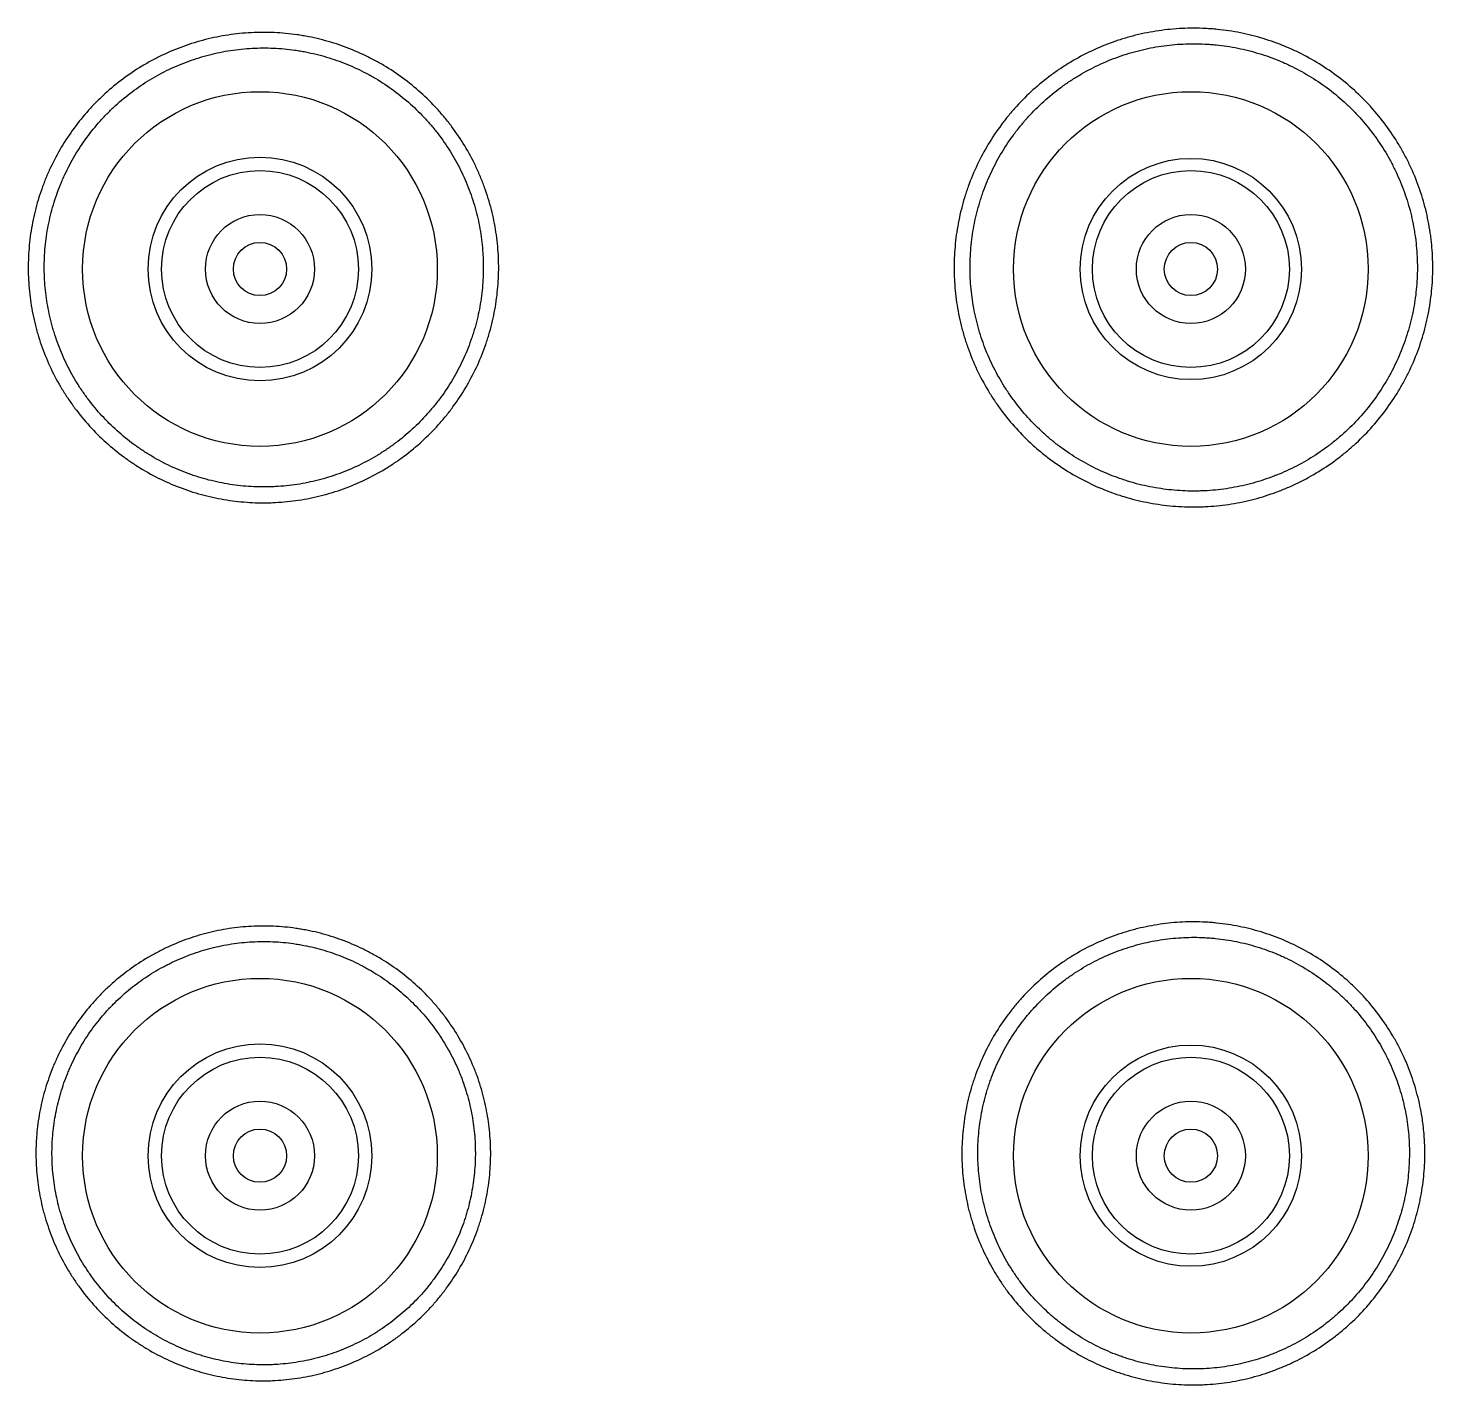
# Model space of a CAD drawing. Extents: x 60870 to 61464, y -29263 to -28843.
# Drawn here: x 61017.68 to 61049.37, y -29164.56 to -29133.95 of the extents above; entities that cross this region are included whole.
import ezdxf

# ---------------------------------------------------------------- set-up
doc = ezdxf.new("R2010")
doc.units = 0
doc.header["$LTSCALE"] = 7
doc.header["$MEASUREMENT"] = 0
doc.layers.add('08_ALL_FEATURES', color=7, linetype='CONTINUOUS')

msp = doc.modelspace()

# ---------------------------------------------------------------- linework, layer by layer
at = {"layer": '08_ALL_FEATURES', "color": 7, "linetype": 'Continuous'}
for centre, radius in [((61022.915, -29139.388), 4), ((61043.914, -29139.388), 4), ((61022.915, -29139.388), 2.523), ((61022.915, -29139.388), 2.221), ((61043.914, -29139.388), 2.495), ((61043.914, -29139.388), 2.221), ((61022.915, -29139.388), 1.23), ((61043.914, -29139.388), 1.23), ((61022.915, -29139.388), 0.6), ((61043.914, -29139.388), 0.6), ((61022.915, -29159.387), 4), ((61043.914, -29159.387), 4), ((61022.915, -29159.387), 2.523), ((61043.914, -29159.387), 2.495), ((61022.915, -29159.387), 2.221), ((61043.914, -29159.387), 2.221), ((61022.915, -29159.387), 1.23), ((61043.914, -29159.387), 1.23), ((61022.915, -29159.387), 0.6), ((61043.914, -29159.387), 0.6)]:
    msp.add_circle(centre, radius, dxfattribs=at)
for points, knots in [([(61049.313, -29138.568), (61049.32, -29138.612), (61049.326, -29138.656), (61049.336, -29138.745), (61049.351, -29138.877), (61049.36, -29139.009), (61049.373, -29139.274), (61049.373, -29139.625), (61049.338, -29139.976), (61049.299, -29140.239), (61049.283, -29140.326), (61049.257, -29140.457), (61049.248, -29140.501), (61049.228, -29140.587), (61049.218, -29140.63), (61049.164, -29140.845), (61049.061, -29141.182), (61048.926, -29141.507), (61048.813, -29141.746), (61048.773, -29141.825), (61048.71, -29141.942), (61048.689, -29141.981), (61048.645, -29142.058), (61048.623, -29142.097), (61048.508, -29142.288), (61048.409, -29142.435), (61048.199, -29142.717), (61047.976, -29142.989), (61047.726, -29143.238), (61047.562, -29143.387), (61047.529, -29143.416), (61047.461, -29143.474), (61047.427, -29143.503), (61047.324, -29143.588), (61047.254, -29143.642), (61047.041, -29143.8), (61046.748, -29143.995), (61046.437, -29144.161), (61046.198, -29144.274), (61046.117, -29144.31), (61045.994, -29144.361), (61045.953, -29144.377), (61045.87, -29144.409), (61045.828, -29144.425), (61045.619, -29144.5), (61045.45, -29144.551), (61045.108, -29144.636), (61044.935, -29144.67), (61044.587, -29144.722), (61044.412, -29144.739), (61044.19, -29144.75), (61044.146, -29144.751), (61044.056, -29144.753), (61044.012, -29144.754), (61043.879, -29144.754), (61043.79, -29144.752), (61043.526, -29144.738), (61043.175, -29144.704), (61042.83, -29144.635), (61042.573, -29144.571), (61042.488, -29144.547), (61042.36, -29144.508), (61042.318, -29144.495), (61042.233, -29144.467), (61042.191, -29144.452), (61041.982, -29144.377), (61041.819, -29144.31), (61041.501, -29144.159), (61041.346, -29144.076), (61041.044, -29143.895), (61040.897, -29143.797), (61040.718, -29143.664), (61040.683, -29143.637), (61040.613, -29143.583), (61040.509, -29143.499), (61040.408, -29143.413), (61040.212, -29143.235), (61039.964, -29142.986), (61039.74, -29142.714), (61039.582, -29142.5), (61039.531, -29142.428), (61039.457, -29142.317), (61039.432, -29142.279), (61039.385, -29142.204), (61039.362, -29142.166), (61039.248, -29141.976), (61039.081, -29141.664), (61038.946, -29141.338), (61038.857, -29141.088), (61038.829, -29141.003), (61038.79, -29140.876), (61038.778, -29140.833), (61038.754, -29140.747), (61038.743, -29140.704), (61038.689, -29140.489), (61038.621, -29140.141), (61038.587, -29139.789), (61038.576, -29139.566), (61038.575, -29139.522), (61038.573, -29139.433), (61038.571, -29139.299), (61038.575, -29139.167), (61038.588, -29138.903), (61038.624, -29138.552), (61038.693, -29138.207), (61038.758, -29137.95), (61038.781, -29137.864), (61038.82, -29137.737), (61038.834, -29137.694), (61038.862, -29137.61), (61038.877, -29137.568), (61038.952, -29137.359), (61039.087, -29137.034), (61039.254, -29136.724), (61039.435, -29136.422), (61039.534, -29136.275), (61039.667, -29136.096), (61039.694, -29136.061), (61039.748, -29135.991), (61039.832, -29135.887), (61039.919, -29135.787), (61040.096, -29135.591), (61040.346, -29135.343), (61040.618, -29135.12), (61040.796, -29134.988), (61040.832, -29134.962), (61040.905, -29134.911), (61040.942, -29134.886), (61041.053, -29134.812), (61041.128, -29134.765), (61041.356, -29134.629), (61041.667, -29134.463), (61041.992, -29134.329), (61042.241, -29134.24), (61042.325, -29134.212), (61042.453, -29134.174), (61042.495, -29134.162), (61042.581, -29134.138), (61042.624, -29134.127), (61042.84, -29134.073), (61043.014, -29134.039), (61043.362, -29133.988), (61043.537, -29133.971), (61043.889, -29133.954), (61044.065, -29133.954), (61044.286, -29133.965), (61044.331, -29133.968), (61044.42, -29133.974), (61044.464, -29133.978), (61044.597, -29133.991), (61044.685, -29134.002), (61044.947, -29134.042), (61045.292, -29134.111), (61045.629, -29134.213), (61045.878, -29134.303), (61045.961, -29134.335), (61046.084, -29134.386), (61046.124, -29134.403), (61046.206, -29134.44), (61046.246, -29134.458), (61046.447, -29134.553), (61046.603, -29134.637), (61046.904, -29134.818), (61047.05, -29134.916), (61047.333, -29135.126), (61047.47, -29135.238), (61047.634, -29135.387), (61047.667, -29135.418), (61047.731, -29135.479), (61047.826, -29135.573), (61047.918, -29135.669), (61048.095, -29135.865), (61048.318, -29136.138), (61048.514, -29136.431), (61048.65, -29136.658), (61048.694, -29136.735), (61048.756, -29136.853), (61048.777, -29136.893), (61048.817, -29136.972), (61048.836, -29137.012), (61048.931, -29137.213), (61049.065, -29137.539), (61049.167, -29137.876), (61049.253, -29138.218), (61049.287, -29138.392), (61049.313, -29138.568)], [0, 0, 0, 0, 0.003906, 0.003906, 0.007813, 0.015625, 0.015625, 0.03125, 0.046875, 0.046875, 0.054688, 0.054688, 0.058594, 0.058594, 0.0625, 0.0625, 0.078125, 0.09375, 0.09375, 0.101563, 0.101563, 0.105469, 0.105469, 0.109375, 0.109375, 0.125, 0.125, 0.140625, 0.15625, 0.15625, 0.160156, 0.160156, 0.164063, 0.164063, 0.171875, 0.171875, 0.1875, 0.203125, 0.203125, 0.210938, 0.210938, 0.214844, 0.214844, 0.21875, 0.21875, 0.234375, 0.234375, 0.25, 0.25, 0.265625, 0.265625, 0.269531, 0.269531, 0.273438, 0.273438, 0.28125, 0.28125, 0.296875, 0.3125, 0.3125, 0.320313, 0.320313, 0.324219, 0.324219, 0.328125, 0.328125, 0.34375, 0.34375, 0.359375, 0.359375, 0.375, 0.375, 0.378906, 0.378906, 0.382813, 0.390625, 0.390625, 0.40625, 0.421875, 0.421875, 0.429688, 0.429688, 0.433594, 0.433594, 0.4375, 0.4375, 0.453125, 0.46875, 0.46875, 0.476563, 0.476563, 0.480469, 0.480469, 0.484375, 0.484375, 0.5, 0.515625, 0.515625, 0.519531, 0.519531, 0.523438, 0.53125, 0.53125, 0.546875, 0.5625, 0.5625, 0.570313, 0.570313, 0.574219, 0.574219, 0.578125, 0.578125, 0.59375, 0.609375, 0.609375, 0.625, 0.625, 0.628906, 0.628906, 0.632813, 0.640625, 0.640625, 0.65625, 0.671875, 0.671875, 0.675781, 0.675781, 0.679688, 0.679688, 0.6875, 0.6875, 0.703125, 0.71875, 0.71875, 0.726563, 0.726563, 0.730469, 0.730469, 0.734375, 0.734375, 0.75, 0.75, 0.765625, 0.765625, 0.78125, 0.78125, 0.785156, 0.785156, 0.789063, 0.789063, 0.796875, 0.796875, 0.8125, 0.828125, 0.828125, 0.835938, 0.835938, 0.839844, 0.839844, 0.84375, 0.84375, 0.859375, 0.859375, 0.875, 0.875, 0.890625, 0.890625, 0.894531, 0.894531, 0.898438, 0.90625, 0.90625, 0.921875, 0.9375, 0.9375, 0.945313, 0.945313, 0.949219, 0.949219, 0.953125, 0.953125, 0.96875, 0.984375, 0.984375, 1, 1, 1, 1]), ([(61022.197, -29134.11), (61022.37, -29134.084), (61022.543, -29134.066), (61022.889, -29134.048), (61023.235, -29134.047), (61023.58, -29134.079), (61023.795, -29134.11), (61023.838, -29134.117), (61023.924, -29134.132), (61023.967, -29134.14), (61024.096, -29134.165), (61024.181, -29134.184), (61024.435, -29134.246), (61024.766, -29134.346), (61025.086, -29134.477), (61025.322, -29134.587), (61025.399, -29134.626), (61025.515, -29134.687), (61025.553, -29134.708), (61025.63, -29134.75), (61025.668, -29134.772), (61025.855, -29134.884), (61026, -29134.98), (61026.279, -29135.185), (61026.547, -29135.404), (61026.793, -29135.648), (61026.94, -29135.809), (61026.969, -29135.841), (61027.027, -29135.908), (61027.055, -29135.941), (61027.139, -29136.042), (61027.193, -29136.11), (61027.348, -29136.319), (61027.542, -29136.606), (61027.706, -29136.911), (61027.818, -29137.145), (61027.854, -29137.225), (61027.921, -29137.386), (61027.953, -29137.468), (61028.042, -29137.714), (61028.093, -29137.88), (61028.179, -29138.215), (61028.213, -29138.384), (61028.265, -29138.727), (61028.283, -29138.899), (61028.294, -29139.117), (61028.296, -29139.161), (61028.299, -29139.249), (61028.301, -29139.38), (61028.298, -29139.51), (61028.286, -29139.77), (61028.253, -29140.114), (61028.187, -29140.454), (61028.125, -29140.707), (61028.102, -29140.791), (61028.065, -29140.917), (61028.052, -29140.959), (61028.024, -29141.042), (61028.01, -29141.083), (61027.938, -29141.289), (61027.806, -29141.609), (61027.644, -29141.915), (61027.468, -29142.212), (61027.372, -29142.358), (61027.242, -29142.534), (61027.216, -29142.569), (61027.162, -29142.638), (61027.081, -29142.74), (61026.996, -29142.839), (61026.822, -29143.032), (61026.579, -29143.278), (61026.312, -29143.499), (61026.103, -29143.655), (61026.032, -29143.706), (61025.887, -29143.804), (61025.813, -29143.851), (61025.59, -29143.986), (61025.284, -29144.151), (61024.964, -29144.285), (61024.718, -29144.374), (61024.636, -29144.401), (61024.468, -29144.453), (61024.384, -29144.476), (61024.13, -29144.541), (61023.789, -29144.61), (61023.443, -29144.645), (61023.224, -29144.656), (61023.18, -29144.658), (61023.093, -29144.66), (61022.962, -29144.662), (61022.832, -29144.66), (61022.572, -29144.647), (61022.228, -29144.614), (61021.888, -29144.548), (61021.635, -29144.485), (61021.551, -29144.462), (61021.383, -29144.412), (61021.3, -29144.385), (61021.054, -29144.297), (61020.734, -29144.166), (61020.428, -29144.004), (61020.205, -29143.871), (61020.131, -29143.825), (61020.023, -29143.752), (61019.987, -29143.728), (61019.915, -29143.678), (61019.879, -29143.652), (61019.703, -29143.522), (61019.569, -29143.412), (61019.311, -29143.18), (61019.066, -29142.937), (61018.845, -29142.67), (61018.715, -29142.495), (61018.689, -29142.46), (61018.639, -29142.388), (61018.614, -29142.352), (61018.541, -29142.243), (61018.494, -29142.17), (61018.359, -29141.947), (61018.195, -29141.642), (61018.062, -29141.323), (61017.973, -29141.078), (61017.946, -29140.995), (61017.908, -29140.87), (61017.895, -29140.828), (61017.872, -29140.744), (61017.86, -29140.702), (61017.807, -29140.49), (61017.772, -29140.32), (61017.721, -29139.978), (61017.703, -29139.806), (61017.685, -29139.46), (61017.685, -29139.287), (61017.697, -29139.025), (61017.703, -29138.938), (61017.719, -29138.764), (61017.73, -29138.677), (61017.767, -29138.42), (61017.834, -29138.08), (61017.933, -29137.749), (61018.02, -29137.503), (61018.051, -29137.422), (61018.101, -29137.301), (61018.118, -29137.261), (61018.153, -29137.18), (61018.172, -29137.141), (61018.264, -29136.943), (61018.427, -29136.637), (61018.618, -29136.349), (61018.823, -29136.07), (61018.933, -29135.936), (61019.079, -29135.773), (61019.109, -29135.741), (61019.169, -29135.677), (61019.26, -29135.583), (61019.354, -29135.493), (61019.547, -29135.318), (61019.813, -29135.098), (61020.1, -29134.905), (61020.324, -29134.77), (61020.399, -29134.727), (61020.515, -29134.664), (61020.554, -29134.644), (61020.632, -29134.604), (61020.671, -29134.585), (61020.867, -29134.491), (61021.187, -29134.358), (61021.517, -29134.256), (61021.853, -29134.171), (61022.023, -29134.136), (61022.197, -29134.11)], [0, 0, 0, 0, 0.015625, 0.015625, 0.03125, 0.046875, 0.046875, 0.050781, 0.050781, 0.054688, 0.054688, 0.0625, 0.0625, 0.078125, 0.09375, 0.09375, 0.101562, 0.101562, 0.105469, 0.105469, 0.109375, 0.109375, 0.125, 0.125, 0.140625, 0.15625, 0.15625, 0.160156, 0.160156, 0.164062, 0.164062, 0.171875, 0.171875, 0.1875, 0.203125, 0.203125, 0.210937, 0.210937, 0.21875, 0.21875, 0.234375, 0.234375, 0.25, 0.25, 0.265625, 0.265625, 0.269531, 0.269531, 0.273438, 0.28125, 0.28125, 0.296875, 0.3125, 0.3125, 0.320313, 0.320313, 0.324219, 0.324219, 0.328125, 0.328125, 0.34375, 0.359375, 0.359375, 0.375, 0.375, 0.378906, 0.378906, 0.382813, 0.390625, 0.390625, 0.40625, 0.421875, 0.421875, 0.429688, 0.429688, 0.4375, 0.4375, 0.453125, 0.46875, 0.46875, 0.476563, 0.476563, 0.484375, 0.484375, 0.5, 0.515625, 0.515625, 0.519531, 0.519531, 0.523438, 0.53125, 0.53125, 0.546875, 0.5625, 0.5625, 0.570313, 0.570313, 0.578125, 0.578125, 0.59375, 0.609375, 0.609375, 0.617188, 0.617188, 0.621094, 0.621094, 0.625, 0.625, 0.640625, 0.640625, 0.65625, 0.671875, 0.671875, 0.675781, 0.675781, 0.679688, 0.679688, 0.6875, 0.6875, 0.703125, 0.71875, 0.71875, 0.726563, 0.726563, 0.730469, 0.730469, 0.734375, 0.734375, 0.75, 0.75, 0.765625, 0.765625, 0.78125, 0.78125, 0.789063, 0.789063, 0.796875, 0.796875, 0.8125, 0.828125, 0.828125, 0.835937, 0.835937, 0.839844, 0.839844, 0.84375, 0.84375, 0.859375, 0.875, 0.875, 0.890625, 0.890625, 0.894531, 0.894531, 0.898437, 0.90625, 0.90625, 0.921875, 0.9375, 0.9375, 0.945312, 0.945312, 0.949219, 0.949219, 0.953125, 0.953125, 0.96875, 0.984375, 0.984375, 1, 1, 1, 1]), ([(61048.969, -29138.618), (61048.945, -29138.453), (61048.912, -29138.291), (61048.833, -29137.971), (61048.738, -29137.656), (61048.612, -29137.351), (61048.524, -29137.164), (61048.506, -29137.127), (61048.468, -29137.052), (61048.449, -29137.015), (61048.391, -29136.905), (61048.35, -29136.833), (61048.223, -29136.62), (61048.04, -29136.347), (61047.832, -29136.092), (61047.666, -29135.909), (61047.581, -29135.819), (61047.492, -29135.731), (61047.431, -29135.674), (61047.401, -29135.645), (61047.247, -29135.506), (61047.12, -29135.401), (61046.856, -29135.205), (61046.719, -29135.113), (61046.437, -29134.944), (61046.292, -29134.866), (61046.104, -29134.777), (61046.067, -29134.759), (61045.991, -29134.725), (61045.876, -29134.676), (61045.76, -29134.631), (61045.527, -29134.548), (61045.213, -29134.452), (61044.89, -29134.387), (61044.645, -29134.35), (61044.563, -29134.34), (61044.439, -29134.328), (61044.398, -29134.324), (61044.315, -29134.318), (61044.273, -29134.315), (61044.066, -29134.305), (61043.901, -29134.305), (61043.573, -29134.32), (61043.409, -29134.336), (61043.084, -29134.384), (61042.922, -29134.416), (61042.72, -29134.466), (61042.679, -29134.476), (61042.599, -29134.498), (61042.48, -29134.533), (61042.362, -29134.572), (61042.129, -29134.655), (61041.825, -29134.78), (61041.535, -29134.935), (61041.322, -29135.062), (61041.251, -29135.106), (61041.148, -29135.175), (61041.113, -29135.198), (61041.045, -29135.246), (61041.012, -29135.27), (61040.845, -29135.393), (61040.59, -29135.602), (61040.357, -29135.834), (61040.191, -29136.017), (61040.137, -29136.079), (61040.032, -29136.207), (61039.981, -29136.272), (61039.831, -29136.472), (61039.739, -29136.61), (61039.569, -29136.892), (61039.414, -29137.182), (61039.287, -29137.486), (61039.217, -29137.68), (61039.203, -29137.72), (61039.177, -29137.798), (61039.164, -29137.838), (61039.128, -29137.958), (61039.106, -29138.037), (61039.045, -29138.278), (61038.98, -29138.601), (61038.947, -29138.928), (61038.935, -29139.175), (61038.932, -29139.257), (61038.932, -29139.382), (61038.932, -29139.423), (61038.934, -29139.506), (61038.936, -29139.548), (61038.946, -29139.756), (61038.978, -29140.085), (61039.042, -29140.41), (61039.092, -29140.611), (61039.102, -29140.651), (61039.124, -29140.731), (61039.136, -29140.771), (61039.172, -29140.891), (61039.198, -29140.97), (61039.281, -29141.204), (61039.407, -29141.509), (61039.563, -29141.8), (61039.669, -29141.978), (61039.691, -29142.013), (61039.735, -29142.083), (61039.758, -29142.118), (61039.827, -29142.222), (61039.875, -29142.29), (61040.023, -29142.489), (61040.232, -29142.744), (61040.464, -29142.976), (61040.647, -29143.143), (61040.741, -29143.224), (61040.838, -29143.301), (61040.904, -29143.353), (61040.937, -29143.378), (61041.104, -29143.502), (61041.241, -29143.593), (61041.523, -29143.763), (61041.668, -29143.84), (61041.965, -29143.981), (61042.118, -29144.044), (61042.313, -29144.114), (61042.352, -29144.128), (61042.431, -29144.154), (61042.471, -29144.167), (61042.59, -29144.203), (61042.67, -29144.225), (61042.91, -29144.285), (61043.233, -29144.349), (61043.56, -29144.382), (61043.807, -29144.394), (61043.89, -29144.396), (61044.014, -29144.397), (61044.056, -29144.396), (61044.139, -29144.394), (61044.181, -29144.393), (61044.388, -29144.382), (61044.552, -29144.366), (61044.877, -29144.318), (61045.039, -29144.286), (61045.358, -29144.207), (61045.516, -29144.159), (61045.712, -29144.089), (61045.751, -29144.075), (61045.828, -29144.045), (61045.944, -29143.999), (61046.057, -29143.948), (61046.281, -29143.843), (61046.571, -29143.688), (61046.845, -29143.505), (61047.044, -29143.358), (61047.11, -29143.307), (61047.206, -29143.228), (61047.238, -29143.201), (61047.301, -29143.147), (61047.332, -29143.12), (61047.486, -29142.981), (61047.719, -29142.748), (61047.927, -29142.494), (61048.124, -29142.23), (61048.216, -29142.092), (61048.323, -29141.914), (61048.344, -29141.878), (61048.385, -29141.806), (61048.445, -29141.697), (61048.501, -29141.586), (61048.607, -29141.363), (61048.733, -29141.06), (61048.829, -29140.745), (61048.88, -29140.544), (61048.889, -29140.504), (61048.908, -29140.423), (61048.916, -29140.382), (61048.941, -29140.26), (61048.955, -29140.178), (61048.992, -29139.932), (61049.024, -29139.605), (61049.025, -29139.277), (61049.009, -29138.948), (61048.993, -29138.783), (61048.969, -29138.618)], [0, 0, 0, 0, 0.015625, 0.015625, 0.03125, 0.046875, 0.046875, 0.050781, 0.050781, 0.054688, 0.054688, 0.0625, 0.0625, 0.078125, 0.09375, 0.09375, 0.101563, 0.105469, 0.105469, 0.109375, 0.109375, 0.125, 0.125, 0.140625, 0.140625, 0.15625, 0.15625, 0.160156, 0.160156, 0.164063, 0.171875, 0.171875, 0.1875, 0.203125, 0.203125, 0.210938, 0.210938, 0.214844, 0.214844, 0.21875, 0.21875, 0.234375, 0.234375, 0.25, 0.25, 0.265625, 0.265625, 0.269531, 0.269531, 0.273438, 0.28125, 0.28125, 0.296875, 0.3125, 0.3125, 0.320313, 0.320313, 0.324219, 0.324219, 0.328125, 0.328125, 0.34375, 0.359375, 0.359375, 0.367188, 0.367188, 0.375, 0.375, 0.390625, 0.390625, 0.40625, 0.421875, 0.421875, 0.425781, 0.425781, 0.429688, 0.429688, 0.4375, 0.4375, 0.453125, 0.46875, 0.46875, 0.476563, 0.476563, 0.480469, 0.480469, 0.484375, 0.484375, 0.5, 0.515625, 0.515625, 0.519531, 0.519531, 0.523438, 0.523438, 0.53125, 0.53125, 0.546875, 0.5625, 0.5625, 0.566406, 0.566406, 0.570313, 0.570313, 0.578125, 0.578125, 0.59375, 0.609375, 0.609375, 0.617188, 0.621094, 0.621094, 0.625, 0.625, 0.640625, 0.640625, 0.65625, 0.65625, 0.671875, 0.671875, 0.675781, 0.675781, 0.679688, 0.679688, 0.6875, 0.6875, 0.703125, 0.71875, 0.71875, 0.726563, 0.726563, 0.730469, 0.730469, 0.734375, 0.734375, 0.75, 0.75, 0.765625, 0.765625, 0.78125, 0.78125, 0.785156, 0.785156, 0.789063, 0.796875, 0.796875, 0.8125, 0.828125, 0.828125, 0.835938, 0.835938, 0.839844, 0.839844, 0.84375, 0.84375, 0.859375, 0.875, 0.875, 0.890625, 0.890625, 0.894531, 0.894531, 0.898438, 0.90625, 0.90625, 0.921875, 0.9375, 0.9375, 0.941406, 0.941406, 0.945313, 0.945313, 0.953125, 0.953125, 0.96875, 0.984375, 0.984375, 1, 1, 1, 1]), ([(61022.252, -29134.458), (61022.09, -29134.482), (61021.931, -29134.515), (61021.617, -29134.595), (61021.463, -29134.643), (61021.159, -29134.754), (61021.009, -29134.816), (61020.788, -29134.922), (61020.715, -29134.96), (61020.571, -29135.037), (61020.501, -29135.078), (61020.293, -29135.204), (61020.025, -29135.385), (61019.777, -29135.591), (61019.598, -29135.755), (61019.51, -29135.839), (61019.425, -29135.927), (61019.369, -29135.986), (61019.342, -29136.017), (61019.205, -29136.168), (61019.103, -29136.294), (61018.912, -29136.555), (61018.735, -29136.824), (61018.583, -29137.11), (61018.497, -29137.294), (61018.48, -29137.332), (61018.448, -29137.406), (61018.432, -29137.444), (61018.386, -29137.557), (61018.357, -29137.633), (61018.276, -29137.862), (61018.184, -29138.172), (61018.123, -29138.489), (61018.088, -29138.729), (61018.078, -29138.81), (61018.063, -29138.972), (61018.058, -29139.054), (61018.047, -29139.298), (61018.048, -29139.46), (61018.065, -29139.782), (61018.082, -29139.943), (61018.131, -29140.262), (61018.163, -29140.421), (61018.214, -29140.618), (61018.224, -29140.658), (61018.246, -29140.736), (61018.281, -29140.853), (61018.32, -29140.969), (61018.403, -29141.197), (61018.528, -29141.494), (61018.681, -29141.779), (61018.807, -29141.987), (61018.851, -29142.055), (61018.92, -29142.157), (61018.943, -29142.19), (61018.99, -29142.257), (61019.014, -29142.29), (61019.136, -29142.452), (61019.343, -29142.701), (61019.572, -29142.928), (61019.812, -29143.144), (61019.938, -29143.247), (61020.103, -29143.368), (61020.136, -29143.391), (61020.203, -29143.438), (61020.304, -29143.506), (61020.407, -29143.571), (61020.616, -29143.695), (61020.901, -29143.845), (61021.2, -29143.968), (61021.391, -29144.035), (61021.43, -29144.048), (61021.507, -29144.073), (61021.546, -29144.086), (61021.664, -29144.121), (61021.743, -29144.142), (61021.979, -29144.2), (61022.296, -29144.261), (61022.617, -29144.292), (61022.86, -29144.302), (61022.941, -29144.304), (61023.063, -29144.304), (61023.103, -29144.303), (61023.185, -29144.301), (61023.226, -29144.299), (61023.43, -29144.288), (61023.753, -29144.254), (61024.071, -29144.19), (61024.268, -29144.139), (61024.308, -29144.129), (61024.386, -29144.106), (61024.425, -29144.095), (61024.542, -29144.059), (61024.62, -29144.033), (61024.849, -29143.949), (61025.147, -29143.824), (61025.432, -29143.669), (61025.64, -29143.543), (61025.709, -29143.499), (61025.844, -29143.407), (61025.911, -29143.36), (61026.105, -29143.214), (61026.354, -29143.007), (61026.581, -29142.778), (61026.742, -29142.597), (61026.821, -29142.505), (61026.897, -29142.409), (61026.947, -29142.345), (61026.972, -29142.312), (61027.092, -29142.147), (61027.181, -29142.012), (61027.346, -29141.734), (61027.496, -29141.449), (61027.619, -29141.149), (61027.686, -29140.957), (61027.699, -29140.919), (61027.724, -29140.841), (61027.737, -29140.802), (61027.772, -29140.685), (61027.793, -29140.606), (61027.85, -29140.37), (61027.912, -29140.053), (61027.942, -29139.732), (61027.952, -29139.489), (61027.954, -29139.408), (61027.953, -29139.286), (61027.953, -29139.245), (61027.95, -29139.163), (61027.948, -29139.122), (61027.937, -29138.919), (61027.921, -29138.758), (61027.871, -29138.439), (61027.839, -29138.281), (61027.759, -29137.968), (61027.711, -29137.813), (61027.628, -29137.584), (61027.598, -29137.507), (61027.535, -29137.357), (61027.501, -29137.283), (61027.396, -29137.064), (61027.243, -29136.78), (61027.062, -29136.513), (61026.916, -29136.318), (61026.866, -29136.254), (61026.788, -29136.16), (61026.761, -29136.129), (61026.708, -29136.067), (61026.681, -29136.037), (61026.543, -29135.887), (61026.313, -29135.66), (61026.063, -29135.456), (61025.802, -29135.265), (61025.667, -29135.176), (61025.491, -29135.072), (61025.456, -29135.051), (61025.385, -29135.011), (61025.277, -29134.953), (61025.169, -29134.899), (61024.949, -29134.796), (61024.65, -29134.675), (61024.34, -29134.582), (61024.104, -29134.524), (61024.025, -29134.507), (61023.904, -29134.483), (61023.864, -29134.476), (61023.784, -29134.463), (61023.743, -29134.456), (61023.542, -29134.428), (61023.22, -29134.398), (61022.898, -29134.399), (61022.575, -29134.416), (61022.414, -29134.433), (61022.252, -29134.458)], [0, 0, 0, 0, 0.015625, 0.015625, 0.03125, 0.03125, 0.046875, 0.046875, 0.054688, 0.054688, 0.0625, 0.0625, 0.078125, 0.09375, 0.09375, 0.101563, 0.105469, 0.105469, 0.109375, 0.109375, 0.125, 0.125, 0.140625, 0.15625, 0.15625, 0.160156, 0.160156, 0.164063, 0.164063, 0.171875, 0.171875, 0.1875, 0.203125, 0.203125, 0.210938, 0.210938, 0.21875, 0.21875, 0.234375, 0.234375, 0.25, 0.25, 0.265625, 0.265625, 0.269531, 0.269531, 0.273438, 0.28125, 0.28125, 0.296875, 0.3125, 0.3125, 0.320313, 0.320313, 0.324219, 0.324219, 0.328125, 0.328125, 0.34375, 0.359375, 0.359375, 0.375, 0.375, 0.378906, 0.378906, 0.382813, 0.390625, 0.390625, 0.40625, 0.421875, 0.421875, 0.425781, 0.425781, 0.429688, 0.429688, 0.4375, 0.4375, 0.453125, 0.46875, 0.46875, 0.476563, 0.476563, 0.480469, 0.480469, 0.484375, 0.484375, 0.5, 0.515625, 0.515625, 0.519531, 0.519531, 0.523438, 0.523438, 0.53125, 0.53125, 0.546875, 0.5625, 0.5625, 0.570313, 0.570313, 0.578125, 0.578125, 0.59375, 0.609375, 0.609375, 0.617188, 0.621094, 0.621094, 0.625, 0.625, 0.640625, 0.640625, 0.65625, 0.671875, 0.671875, 0.675781, 0.675781, 0.679688, 0.679688, 0.6875, 0.6875, 0.703125, 0.71875, 0.71875, 0.726563, 0.726563, 0.730469, 0.730469, 0.734375, 0.734375, 0.75, 0.75, 0.765625, 0.765625, 0.78125, 0.78125, 0.789063, 0.789063, 0.796875, 0.796875, 0.8125, 0.828125, 0.828125, 0.835938, 0.835938, 0.839844, 0.839844, 0.84375, 0.84375, 0.859375, 0.875, 0.875, 0.890625, 0.890625, 0.894531, 0.894531, 0.898438, 0.90625, 0.90625, 0.921875, 0.9375, 0.9375, 0.945313, 0.945313, 0.949219, 0.949219, 0.953125, 0.953125, 0.96875, 0.984375, 0.984375, 1, 1, 1, 1]), ([(61022.217, -29154.266), (61022.301, -29154.253), (61022.385, -29154.242), (61022.552, -29154.225), (61022.636, -29154.219), (61022.887, -29154.205), (61023.221, -29154.204), (61023.554, -29154.235), (61023.762, -29154.265), (61023.804, -29154.272), (61023.887, -29154.286), (61023.929, -29154.293), (61024.054, -29154.318), (61024.136, -29154.336), (61024.381, -29154.396), (61024.701, -29154.492), (61025.011, -29154.618), (61025.238, -29154.725), (61025.314, -29154.762), (61025.425, -29154.821), (61025.462, -29154.841), (61025.536, -29154.883), (61025.573, -29154.904), (61025.755, -29155.012), (61025.895, -29155.105), (61026.164, -29155.303), (61026.423, -29155.514), (61026.662, -29155.75), (61026.804, -29155.905), (61026.832, -29155.937), (61026.887, -29156), (61026.915, -29156.033), (61026.996, -29156.13), (61027.048, -29156.196), (61027.199, -29156.398), (61027.385, -29156.676), (61027.544, -29156.97), (61027.653, -29157.197), (61027.688, -29157.273), (61027.736, -29157.39), (61027.752, -29157.429), (61027.783, -29157.508), (61027.798, -29157.548), (61027.87, -29157.746), (61027.919, -29157.906), (61028.002, -29158.23), (61028.035, -29158.394), (61028.086, -29158.725), (61028.103, -29158.892), (61028.114, -29159.102), (61028.116, -29159.145), (61028.118, -29159.229), (61028.121, -29159.356), (61028.118, -29159.482), (61028.107, -29159.733), (61028.075, -29160.066), (61028.012, -29160.394), (61027.951, -29160.639), (61027.929, -29160.72), (61027.893, -29160.842), (61027.881, -29160.882), (61027.854, -29160.963), (61027.841, -29161.003), (61027.771, -29161.201), (61027.644, -29161.511), (61027.488, -29161.807), (61027.317, -29162.095), (61027.224, -29162.235), (61027.099, -29162.405), (61027.074, -29162.439), (61027.022, -29162.506), (61026.943, -29162.605), (61026.861, -29162.701), (61026.694, -29162.887), (61026.458, -29163.125), (61026.201, -29163.338), (61025.999, -29163.49), (61025.93, -29163.539), (61025.79, -29163.633), (61025.719, -29163.679), (61025.503, -29163.81), (61025.207, -29163.969), (61024.898, -29164.099), (61024.661, -29164.185), (61024.581, -29164.212), (61024.419, -29164.262), (61024.338, -29164.285), (61024.093, -29164.347), (61023.763, -29164.414), (61023.428, -29164.448), (61023.217, -29164.459), (61023.174, -29164.461), (61023.09, -29164.464), (61022.963, -29164.465), (61022.838, -29164.463), (61022.587, -29164.451), (61022.254, -29164.42), (61021.925, -29164.356), (61021.68, -29164.295), (61021.599, -29164.273), (61021.437, -29164.224), (61021.357, -29164.198), (61021.119, -29164.114), (61020.809, -29163.987), (61020.514, -29163.83), (61020.298, -29163.702), (61020.227, -29163.657), (61020.121, -29163.588), (61020.087, -29163.564), (61020.017, -29163.516), (61019.983, -29163.491), (61019.813, -29163.365), (61019.682, -29163.259), (61019.434, -29163.035), (61019.197, -29162.8), (61018.983, -29162.542), (61018.857, -29162.373), (61018.832, -29162.339), (61018.783, -29162.27), (61018.759, -29162.235), (61018.688, -29162.13), (61018.643, -29162.059), (61018.513, -29161.843), (61018.354, -29161.548), (61018.225, -29161.24), (61018.139, -29161.004), (61018.113, -29160.924), (61018.075, -29160.803), (61018.064, -29160.763), (61018.041, -29160.681), (61018.03, -29160.64), (61017.978, -29160.435), (61017.944, -29160.271), (61017.894, -29159.94), (61017.877, -29159.774), (61017.86, -29159.44), (61017.859, -29159.272), (61017.869, -29159.062), (61017.871, -29159.02), (61017.877, -29158.935), (61017.88, -29158.893), (61017.892, -29158.767), (61017.903, -29158.683), (61017.939, -29158.434), (61018.003, -29158.106), (61018.099, -29157.786), (61018.183, -29157.549), (61018.212, -29157.47), (61018.26, -29157.353), (61018.277, -29157.314), (61018.311, -29157.236), (61018.329, -29157.198), (61018.418, -29157.007), (61018.575, -29156.711), (61018.76, -29156.432), (61018.958, -29156.163), (61019.064, -29156.033), (61019.205, -29155.876), (61019.234, -29155.844), (61019.292, -29155.783), (61019.38, -29155.692), (61019.471, -29155.605), (61019.656, -29155.435), (61019.914, -29155.222), (61020.191, -29155.035), (61020.407, -29154.905), (61020.48, -29154.863), (61020.592, -29154.803), (61020.629, -29154.783), (61020.705, -29154.745), (61020.742, -29154.726), (61020.932, -29154.635), (61021.241, -29154.506), (61021.561, -29154.408), (61021.885, -29154.325), (61022.05, -29154.291), (61022.217, -29154.266)], [0, 0, 0, 0, 0.007813, 0.007813, 0.015625, 0.015625, 0.03125, 0.046875, 0.046875, 0.050781, 0.050781, 0.054688, 0.054688, 0.0625, 0.0625, 0.078125, 0.09375, 0.09375, 0.101563, 0.101563, 0.105469, 0.105469, 0.109375, 0.109375, 0.125, 0.125, 0.140625, 0.15625, 0.15625, 0.160156, 0.160156, 0.164062, 0.164062, 0.171875, 0.171875, 0.1875, 0.203125, 0.203125, 0.210937, 0.210937, 0.214844, 0.214844, 0.21875, 0.21875, 0.234375, 0.234375, 0.25, 0.25, 0.265625, 0.265625, 0.269531, 0.269531, 0.273437, 0.28125, 0.28125, 0.296875, 0.3125, 0.3125, 0.320312, 0.320312, 0.324219, 0.324219, 0.328125, 0.328125, 0.34375, 0.359375, 0.359375, 0.375, 0.375, 0.378906, 0.378906, 0.382812, 0.390625, 0.390625, 0.40625, 0.421875, 0.421875, 0.429687, 0.429687, 0.4375, 0.4375, 0.453125, 0.46875, 0.46875, 0.476562, 0.476562, 0.484375, 0.484375, 0.5, 0.515625, 0.515625, 0.519531, 0.519531, 0.523437, 0.53125, 0.53125, 0.546875, 0.5625, 0.5625, 0.570312, 0.570312, 0.578125, 0.578125, 0.59375, 0.609375, 0.609375, 0.617187, 0.617187, 0.621094, 0.621094, 0.625, 0.625, 0.640625, 0.640625, 0.65625, 0.671875, 0.671875, 0.675781, 0.675781, 0.679687, 0.679687, 0.6875, 0.6875, 0.703125, 0.71875, 0.71875, 0.726562, 0.726562, 0.730469, 0.730469, 0.734375, 0.734375, 0.75, 0.75, 0.765625, 0.765625, 0.78125, 0.78125, 0.785156, 0.785156, 0.789062, 0.789062, 0.796875, 0.796875, 0.8125, 0.828125, 0.828125, 0.835937, 0.835937, 0.839844, 0.839844, 0.84375, 0.84375, 0.859375, 0.875, 0.875, 0.890625, 0.890625, 0.894531, 0.894531, 0.898437, 0.90625, 0.90625, 0.921875, 0.9375, 0.9375, 0.945312, 0.945312, 0.949219, 0.949219, 0.953125, 0.953125, 0.96875, 0.984375, 0.984375, 1, 1, 1, 1]), ([(61049.137, -29158.58), (61049.143, -29158.622), (61049.149, -29158.665), (61049.159, -29158.75), (61049.173, -29158.879), (61049.182, -29159.006), (61049.194, -29159.262), (61049.193, -29159.602), (61049.159, -29159.941), (61049.121, -29160.195), (61049.106, -29160.28), (61049.08, -29160.407), (61049.071, -29160.449), (61049.052, -29160.532), (61049.042, -29160.574), (61048.99, -29160.782), (61048.89, -29161.108), (61048.759, -29161.422), (61048.649, -29161.653), (61048.611, -29161.729), (61048.55, -29161.842), (61048.529, -29161.88), (61048.487, -29161.954), (61048.465, -29161.991), (61048.354, -29162.176), (61048.258, -29162.318), (61048.055, -29162.591), (61047.838, -29162.854), (61047.597, -29163.095), (61047.438, -29163.238), (61047.406, -29163.267), (61047.34, -29163.323), (61047.307, -29163.35), (61047.207, -29163.432), (61047.139, -29163.485), (61046.933, -29163.637), (61046.649, -29163.826), (61046.349, -29163.986), (61046.117, -29164.095), (61046.039, -29164.129), (61045.92, -29164.178), (61045.88, -29164.194), (61045.8, -29164.225), (61045.76, -29164.24), (61045.557, -29164.312), (61045.393, -29164.362), (61045.063, -29164.444), (61044.896, -29164.477), (61044.559, -29164.526), (61044.389, -29164.543), (61044.175, -29164.553), (61044.132, -29164.554), (61044.046, -29164.556), (61044.003, -29164.557), (61043.874, -29164.556), (61043.788, -29164.554), (61043.532, -29164.541), (61043.193, -29164.507), (61042.859, -29164.44), (61042.611, -29164.378), (61042.528, -29164.355), (61042.405, -29164.317), (61042.364, -29164.304), (61042.282, -29164.277), (61042.242, -29164.263), (61042.04, -29164.19), (61041.882, -29164.125), (61041.575, -29163.979), (61041.425, -29163.898), (61041.133, -29163.723), (61040.991, -29163.628), (61040.818, -29163.499), (61040.784, -29163.473), (61040.716, -29163.42), (61040.616, -29163.339), (61040.519, -29163.255), (61040.329, -29163.083), (61040.089, -29162.842), (61039.873, -29162.578), (61039.72, -29162.372), (61039.671, -29162.302), (61039.6, -29162.194), (61039.576, -29162.158), (61039.53, -29162.085), (61039.508, -29162.049), (61039.398, -29161.865), (61039.237, -29161.563), (61039.107, -29161.247), (61039.021, -29161.005), (61038.994, -29160.923), (61038.957, -29160.8), (61038.945, -29160.758), (61038.922, -29160.675), (61038.911, -29160.634), (61038.86, -29160.425), (61038.794, -29160.089), (61038.761, -29159.748), (61038.751, -29159.533), (61038.75, -29159.49), (61038.748, -29159.404), (61038.747, -29159.275), (61038.75, -29159.147), (61038.764, -29158.891), (61038.798, -29158.553), (61038.865, -29158.219), (61038.928, -29157.97), (61038.951, -29157.887), (61038.989, -29157.764), (61039.002, -29157.723), (61039.03, -29157.641), (61039.044, -29157.601), (61039.117, -29157.399), (61039.248, -29157.084), (61039.409, -29156.785), (61039.585, -29156.493), (61039.681, -29156.351), (61039.81, -29156.178), (61039.836, -29156.144), (61039.889, -29156.076), (61039.969, -29155.976), (61040.053, -29155.879), (61040.226, -29155.69), (61040.467, -29155.451), (61040.731, -29155.235), (61040.903, -29155.108), (61040.938, -29155.083), (61041.008, -29155.033), (61041.044, -29155.009), (61041.152, -29154.938), (61041.224, -29154.892), (61041.445, -29154.761), (61041.746, -29154.601), (61042.061, -29154.471), (61042.302, -29154.386), (61042.383, -29154.359), (61042.506, -29154.322), (61042.547, -29154.31), (61042.63, -29154.287), (61042.672, -29154.276), (61042.881, -29154.225), (61043.049, -29154.192), (61043.386, -29154.143), (61043.555, -29154.126), (61043.895, -29154.11), (61044.066, -29154.111), (61044.28, -29154.122), (61044.323, -29154.124), (61044.409, -29154.131), (61044.452, -29154.135), (61044.58, -29154.148), (61044.665, -29154.158), (61044.919, -29154.197), (61045.253, -29154.264), (61045.578, -29154.363), (61045.819, -29154.45), (61045.899, -29154.481), (61046.018, -29154.531), (61046.057, -29154.548), (61046.136, -29154.583), (61046.175, -29154.601), (61046.369, -29154.693), (61046.52, -29154.774), (61046.811, -29154.95), (61046.952, -29155.045), (61047.225, -29155.248), (61047.357, -29155.357), (61047.516, -29155.501), (61047.548, -29155.531), (61047.61, -29155.59), (61047.702, -29155.681), (61047.79, -29155.774), (61047.962, -29155.964), (61048.177, -29156.228), (61048.366, -29156.511), (61048.497, -29156.731), (61048.54, -29156.806), (61048.6, -29156.92), (61048.62, -29156.958), (61048.658, -29157.035), (61048.677, -29157.074), (61048.768, -29157.268), (61048.898, -29157.584), (61048.996, -29157.91), (61049.079, -29158.241), (61049.112, -29158.409), (61049.137, -29158.58)], [0, 0, 0, 0, 0.003906, 0.003906, 0.007812, 0.015625, 0.015625, 0.03125, 0.046875, 0.046875, 0.054687, 0.054687, 0.058594, 0.058594, 0.0625, 0.0625, 0.078125, 0.09375, 0.09375, 0.101562, 0.101562, 0.105469, 0.105469, 0.109375, 0.109375, 0.125, 0.125, 0.140625, 0.15625, 0.15625, 0.160156, 0.160156, 0.164062, 0.164062, 0.171875, 0.171875, 0.1875, 0.203125, 0.203125, 0.210937, 0.210937, 0.214844, 0.214844, 0.21875, 0.21875, 0.234375, 0.234375, 0.25, 0.25, 0.265625, 0.265625, 0.269531, 0.269531, 0.273437, 0.273437, 0.28125, 0.28125, 0.296875, 0.3125, 0.3125, 0.320312, 0.320312, 0.324219, 0.324219, 0.328125, 0.328125, 0.34375, 0.34375, 0.359375, 0.359375, 0.375, 0.375, 0.378906, 0.378906, 0.382812, 0.390625, 0.390625, 0.40625, 0.421875, 0.421875, 0.429687, 0.429687, 0.433594, 0.433594, 0.4375, 0.4375, 0.453125, 0.46875, 0.46875, 0.476562, 0.476562, 0.480469, 0.480469, 0.484375, 0.484375, 0.5, 0.515625, 0.515625, 0.519531, 0.519531, 0.523437, 0.53125, 0.53125, 0.546875, 0.5625, 0.5625, 0.570312, 0.570312, 0.574219, 0.574219, 0.578125, 0.578125, 0.59375, 0.609375, 0.609375, 0.625, 0.625, 0.628906, 0.628906, 0.632812, 0.640625, 0.640625, 0.65625, 0.671875, 0.671875, 0.675781, 0.675781, 0.679687, 0.679687, 0.6875, 0.6875, 0.703125, 0.71875, 0.71875, 0.726562, 0.726562, 0.730469, 0.730469, 0.734375, 0.734375, 0.75, 0.75, 0.765625, 0.765625, 0.78125, 0.78125, 0.785156, 0.785156, 0.789062, 0.789062, 0.796875, 0.796875, 0.8125, 0.828125, 0.828125, 0.835937, 0.835937, 0.839844, 0.839844, 0.84375, 0.84375, 0.859375, 0.859375, 0.875, 0.875, 0.890625, 0.890625, 0.894531, 0.894531, 0.898437, 0.90625, 0.90625, 0.921875, 0.9375, 0.9375, 0.945312, 0.945312, 0.949219, 0.949219, 0.953125, 0.953125, 0.96875, 0.984375, 0.984375, 1, 1, 1, 1]), ([(61022.273, -29154.611), (61022.117, -29154.635), (61021.964, -29154.667), (61021.662, -29154.744), (61021.364, -29154.836), (61021.077, -29154.957), (61020.9, -29155.042), (61020.865, -29155.059), (61020.795, -29155.095), (61020.76, -29155.113), (61020.656, -29155.169), (61020.588, -29155.208), (61020.388, -29155.33), (61020.13, -29155.505), (61019.89, -29155.703), (61019.717, -29155.861), (61019.633, -29155.942), (61019.551, -29156.027), (61019.497, -29156.084), (61019.47, -29156.113), (61019.339, -29156.26), (61019.241, -29156.381), (61019.056, -29156.632), (61018.885, -29156.892), (61018.739, -29157.168), (61018.656, -29157.346), (61018.64, -29157.381), (61018.608, -29157.454), (61018.593, -29157.49), (61018.548, -29157.599), (61018.52, -29157.672), (61018.443, -29157.893), (61018.354, -29158.192), (61018.294, -29158.497), (61018.261, -29158.729), (61018.252, -29158.807), (61018.241, -29158.924), (61018.238, -29158.964), (61018.232, -29159.042), (61018.23, -29159.081), (61018.221, -29159.278), (61018.222, -29159.434), (61018.239, -29159.745), (61018.255, -29159.899), (61018.302, -29160.207), (61018.333, -29160.36), (61018.382, -29160.551), (61018.392, -29160.589), (61018.414, -29160.665), (61018.447, -29160.778), (61018.484, -29160.889), (61018.564, -29161.109), (61018.685, -29161.396), (61018.833, -29161.67), (61018.955, -29161.871), (61018.997, -29161.937), (61019.063, -29162.035), (61019.085, -29162.067), (61019.131, -29162.131), (61019.247, -29162.29), (61019.471, -29162.56), (61019.692, -29162.779), (61019.924, -29162.987), (61020.045, -29163.086), (61020.236, -29163.226), (61020.3, -29163.271), (61020.431, -29163.357), (61020.497, -29163.398), (61020.698, -29163.518), (61020.974, -29163.663), (61021.262, -29163.781), (61021.447, -29163.846), (61021.484, -29163.859), (61021.559, -29163.883), (61021.596, -29163.895), (61021.71, -29163.928), (61021.785, -29163.949), (61022.013, -29164.005), (61022.319, -29164.064), (61022.629, -29164.093), (61022.863, -29164.103), (61022.941, -29164.105), (61023.059, -29164.104), (61023.098, -29164.104), (61023.177, -29164.102), (61023.216, -29164.1), (61023.413, -29164.089), (61023.724, -29164.057), (61024.031, -29163.994), (61024.221, -29163.945), (61024.259, -29163.935), (61024.335, -29163.914), (61024.373, -29163.903), (61024.486, -29163.868), (61024.56, -29163.843), (61024.781, -29163.762), (61025.068, -29163.641), (61025.343, -29163.492), (61025.511, -29163.39), (61025.544, -29163.369), (61025.61, -29163.327), (61025.643, -29163.305), (61025.741, -29163.239), (61025.805, -29163.193), (61025.992, -29163.052), (61026.232, -29162.853), (61026.451, -29162.632), (61026.607, -29162.458), (61026.683, -29162.369), (61026.756, -29162.276), (61026.804, -29162.214), (61026.828, -29162.182), (61026.944, -29162.024), (61027.03, -29161.893), (61027.188, -29161.625), (61027.333, -29161.35), (61027.451, -29161.061), (61027.516, -29160.876), (61027.529, -29160.839), (61027.553, -29160.764), (61027.565, -29160.726), (61027.598, -29160.613), (61027.619, -29160.537), (61027.674, -29160.309), (61027.733, -29160.004), (61027.762, -29159.694), (61027.772, -29159.46), (61027.774, -29159.382), (61027.773, -29159.264), (61027.772, -29159.224), (61027.77, -29159.146), (61027.768, -29159.106), (61027.758, -29158.91), (61027.741, -29158.755), (61027.694, -29158.447), (61027.663, -29158.295), (61027.585, -29157.993), (61027.539, -29157.844), (61027.472, -29157.659), (61027.458, -29157.622), (61027.429, -29157.549), (61027.385, -29157.44), (61027.337, -29157.333), (61027.235, -29157.122), (61027.087, -29156.848), (61026.912, -29156.59), (61026.772, -29156.402), (61026.723, -29156.341), (61026.648, -29156.25), (61026.622, -29156.22), (61026.57, -29156.161), (61026.544, -29156.131), (61026.412, -29155.987), (61026.19, -29155.768), (61025.948, -29155.572), (61025.697, -29155.387), (61025.566, -29155.301), (61025.397, -29155.201), (61025.363, -29155.181), (61025.294, -29155.143), (61025.191, -29155.087), (61025.085, -29155.035), (61024.873, -29154.936), (61024.585, -29154.819), (61024.287, -29154.73), (61024.059, -29154.674), (61023.982, -29154.657), (61023.866, -29154.635), (61023.827, -29154.628), (61023.75, -29154.615), (61023.711, -29154.609), (61023.517, -29154.581), (61023.206, -29154.553), (61022.896, -29154.554), (61022.584, -29154.571), (61022.429, -29154.587), (61022.273, -29154.611)], [0, 0, 0, 0, 0.015625, 0.015625, 0.03125, 0.046875, 0.046875, 0.050781, 0.050781, 0.054687, 0.054687, 0.0625, 0.0625, 0.078125, 0.09375, 0.09375, 0.101562, 0.105469, 0.105469, 0.109375, 0.109375, 0.125, 0.125, 0.140625, 0.15625, 0.15625, 0.160156, 0.160156, 0.164062, 0.164062, 0.171875, 0.171875, 0.1875, 0.203125, 0.203125, 0.210937, 0.210937, 0.214844, 0.214844, 0.21875, 0.21875, 0.234375, 0.234375, 0.25, 0.25, 0.265625, 0.265625, 0.269531, 0.269531, 0.273437, 0.28125, 0.28125, 0.296875, 0.3125, 0.3125, 0.320312, 0.320312, 0.324219, 0.324219, 0.328125, 0.34375, 0.359375, 0.359375, 0.375, 0.375, 0.382812, 0.382812, 0.390625, 0.390625, 0.40625, 0.421875, 0.421875, 0.425781, 0.425781, 0.429687, 0.429687, 0.4375, 0.4375, 0.453125, 0.46875, 0.46875, 0.476562, 0.476562, 0.480469, 0.480469, 0.484375, 0.484375, 0.5, 0.515625, 0.515625, 0.519531, 0.519531, 0.523437, 0.523437, 0.53125, 0.53125, 0.546875, 0.5625, 0.5625, 0.566406, 0.566406, 0.570312, 0.570312, 0.578125, 0.578125, 0.59375, 0.609375, 0.609375, 0.617187, 0.621094, 0.621094, 0.625, 0.625, 0.640625, 0.640625, 0.65625, 0.671875, 0.671875, 0.675781, 0.675781, 0.679687, 0.679687, 0.6875, 0.6875, 0.703125, 0.71875, 0.71875, 0.726562, 0.726562, 0.730469, 0.730469, 0.734375, 0.734375, 0.75, 0.75, 0.765625, 0.765625, 0.78125, 0.78125, 0.785156, 0.785156, 0.789062, 0.796875, 0.796875, 0.8125, 0.828125, 0.828125, 0.835937, 0.835937, 0.839844, 0.839844, 0.84375, 0.84375, 0.859375, 0.875, 0.875, 0.890625, 0.890625, 0.894531, 0.894531, 0.898437, 0.90625, 0.90625, 0.921875, 0.9375, 0.9375, 0.945312, 0.945312, 0.949219, 0.949219, 0.953125, 0.953125, 0.96875, 0.984375, 0.984375, 1, 1, 1, 1]), ([(61048.793, -29158.629), (61048.769, -29158.469), (61048.739, -29158.313), (61048.662, -29158.004), (61048.571, -29157.7), (61048.45, -29157.406), (61048.365, -29157.225), (61048.348, -29157.189), (61048.312, -29157.117), (61048.293, -29157.081), (61048.237, -29156.975), (61048.198, -29156.905), (61048.075, -29156.7), (61047.9, -29156.435), (61047.699, -29156.189), (61047.539, -29156.012), (61047.457, -29155.925), (61047.371, -29155.841), (61047.313, -29155.785), (61047.284, -29155.758), (61047.136, -29155.623), (61047.013, -29155.522), (61046.758, -29155.332), (61046.627, -29155.243), (61046.355, -29155.079), (61046.215, -29155.004), (61046.034, -29154.918), (61045.998, -29154.901), (61045.924, -29154.868), (61045.814, -29154.82), (61045.702, -29154.777), (61045.478, -29154.696), (61045.174, -29154.603), (61044.863, -29154.54), (61044.627, -29154.504), (61044.547, -29154.494), (61044.428, -29154.482), (61044.388, -29154.479), (61044.308, -29154.472), (61044.268, -29154.47), (61044.068, -29154.459), (61043.75, -29154.459), (61043.434, -29154.489), (61043.12, -29154.534), (61042.964, -29154.565), (61042.769, -29154.613), (61042.73, -29154.623), (61042.652, -29154.644), (61042.537, -29154.678), (61042.423, -29154.715), (61042.199, -29154.794), (61041.905, -29154.915), (61041.625, -29155.064), (61041.419, -29155.186), (61041.351, -29155.229), (61041.251, -29155.295), (61041.218, -29155.318), (61041.152, -29155.364), (61040.989, -29155.48), (61040.712, -29155.707), (61040.487, -29155.93), (61040.327, -29156.106), (61040.275, -29156.166), (61040.173, -29156.289), (61040.123, -29156.352), (61039.979, -29156.545), (61039.89, -29156.678), (61039.726, -29156.95), (61039.575, -29157.229), (61039.453, -29157.522), (61039.385, -29157.71), (61039.371, -29157.748), (61039.346, -29157.824), (61039.334, -29157.862), (61039.298, -29157.977), (61039.277, -29158.054), (61039.218, -29158.286), (61039.155, -29158.597), (61039.123, -29158.913), (61039.11, -29159.151), (61039.108, -29159.231), (61039.107, -29159.351), (61039.108, -29159.391), (61039.109, -29159.471), (61039.111, -29159.511), (61039.12, -29159.712), (61039.15, -29160.03), (61039.211, -29160.343), (61039.259, -29160.537), (61039.269, -29160.576), (61039.291, -29160.654), (61039.302, -29160.692), (61039.336, -29160.808), (61039.361, -29160.884), (61039.442, -29161.109), (61039.563, -29161.404), (61039.712, -29161.685), (61039.815, -29161.857), (61039.836, -29161.891), (61039.878, -29161.959), (61039.9, -29161.993), (61039.967, -29162.093), (61040.013, -29162.159), (61040.155, -29162.351), (61040.356, -29162.597), (61040.58, -29162.822), (61040.757, -29162.982), (61040.847, -29163.061), (61040.941, -29163.136), (61041.004, -29163.185), (61041.036, -29163.21), (61041.197, -29163.33), (61041.329, -29163.418), (61041.601, -29163.582), (61041.741, -29163.657), (61042.027, -29163.793), (61042.174, -29163.855), (61042.362, -29163.922), (61042.4, -29163.936), (61042.477, -29163.961), (61042.515, -29163.973), (61042.63, -29164.008), (61042.707, -29164.03), (61042.938, -29164.088), (61043.25, -29164.151), (61043.565, -29164.182), (61043.804, -29164.195), (61043.884, -29164.197), (61044.004, -29164.197), (61044.044, -29164.197), (61044.124, -29164.195), (61044.165, -29164.193), (61044.364, -29164.184), (61044.523, -29164.169), (61044.837, -29164.123), (61044.992, -29164.092), (61045.3, -29164.016), (61045.453, -29163.97), (61045.642, -29163.903), (61045.68, -29163.889), (61045.755, -29163.86), (61045.866, -29163.816), (61045.976, -29163.767), (61046.192, -29163.666), (61046.472, -29163.517), (61046.736, -29163.341), (61046.929, -29163.199), (61046.992, -29163.15), (61047.085, -29163.074), (61047.116, -29163.048), (61047.177, -29162.996), (61047.207, -29162.969), (61047.355, -29162.836), (61047.58, -29162.611), (61047.782, -29162.367), (61047.972, -29162.112), (61048.061, -29161.98), (61048.186, -29161.773), (61048.225, -29161.703), (61048.301, -29161.563), (61048.337, -29161.492), (61048.439, -29161.276), (61048.561, -29160.984), (61048.655, -29160.68), (61048.704, -29160.486), (61048.713, -29160.448), (61048.731, -29160.369), (61048.739, -29160.33), (61048.763, -29160.212), (61048.777, -29160.133), (61048.813, -29159.897), (61048.844, -29159.581), (61048.845, -29159.264), (61048.831, -29158.947), (61048.816, -29158.788), (61048.793, -29158.629)], [0, 0, 0, 0, 0.015625, 0.015625, 0.03125, 0.046875, 0.046875, 0.050781, 0.050781, 0.054687, 0.054687, 0.0625, 0.0625, 0.078125, 0.09375, 0.09375, 0.101562, 0.105469, 0.105469, 0.109375, 0.109375, 0.125, 0.125, 0.140625, 0.140625, 0.15625, 0.15625, 0.160156, 0.160156, 0.164062, 0.171875, 0.171875, 0.1875, 0.203125, 0.203125, 0.210937, 0.210937, 0.214844, 0.214844, 0.21875, 0.21875, 0.234375, 0.25, 0.25, 0.265625, 0.265625, 0.269531, 0.269531, 0.273437, 0.28125, 0.28125, 0.296875, 0.3125, 0.3125, 0.320312, 0.320312, 0.324219, 0.324219, 0.328125, 0.34375, 0.359375, 0.359375, 0.367187, 0.367187, 0.375, 0.375, 0.390625, 0.390625, 0.40625, 0.421875, 0.421875, 0.425781, 0.425781, 0.429687, 0.429687, 0.4375, 0.4375, 0.453125, 0.46875, 0.46875, 0.476562, 0.476562, 0.480469, 0.480469, 0.484375, 0.484375, 0.5, 0.515625, 0.515625, 0.519531, 0.519531, 0.523437, 0.523437, 0.53125, 0.53125, 0.546875, 0.5625, 0.5625, 0.566406, 0.566406, 0.570312, 0.570312, 0.578125, 0.578125, 0.59375, 0.609375, 0.609375, 0.617187, 0.621094, 0.621094, 0.625, 0.625, 0.640625, 0.640625, 0.65625, 0.65625, 0.671875, 0.671875, 0.675781, 0.675781, 0.679687, 0.679687, 0.6875, 0.6875, 0.703125, 0.71875, 0.71875, 0.726562, 0.726562, 0.730469, 0.730469, 0.734375, 0.734375, 0.75, 0.75, 0.765625, 0.765625, 0.78125, 0.78125, 0.785156, 0.785156, 0.789062, 0.796875, 0.796875, 0.8125, 0.828125, 0.828125, 0.835937, 0.835937, 0.839844, 0.839844, 0.84375, 0.84375, 0.859375, 0.875, 0.875, 0.890625, 0.890625, 0.898437, 0.898437, 0.90625, 0.90625, 0.921875, 0.9375, 0.9375, 0.941406, 0.941406, 0.945312, 0.945312, 0.953125, 0.953125, 0.96875, 0.984375, 0.984375, 1, 1, 1, 1])]:
    msp.add_open_spline(points, degree=3, knots=knots, dxfattribs=at)

doc.saveas('drawing.dxf')
